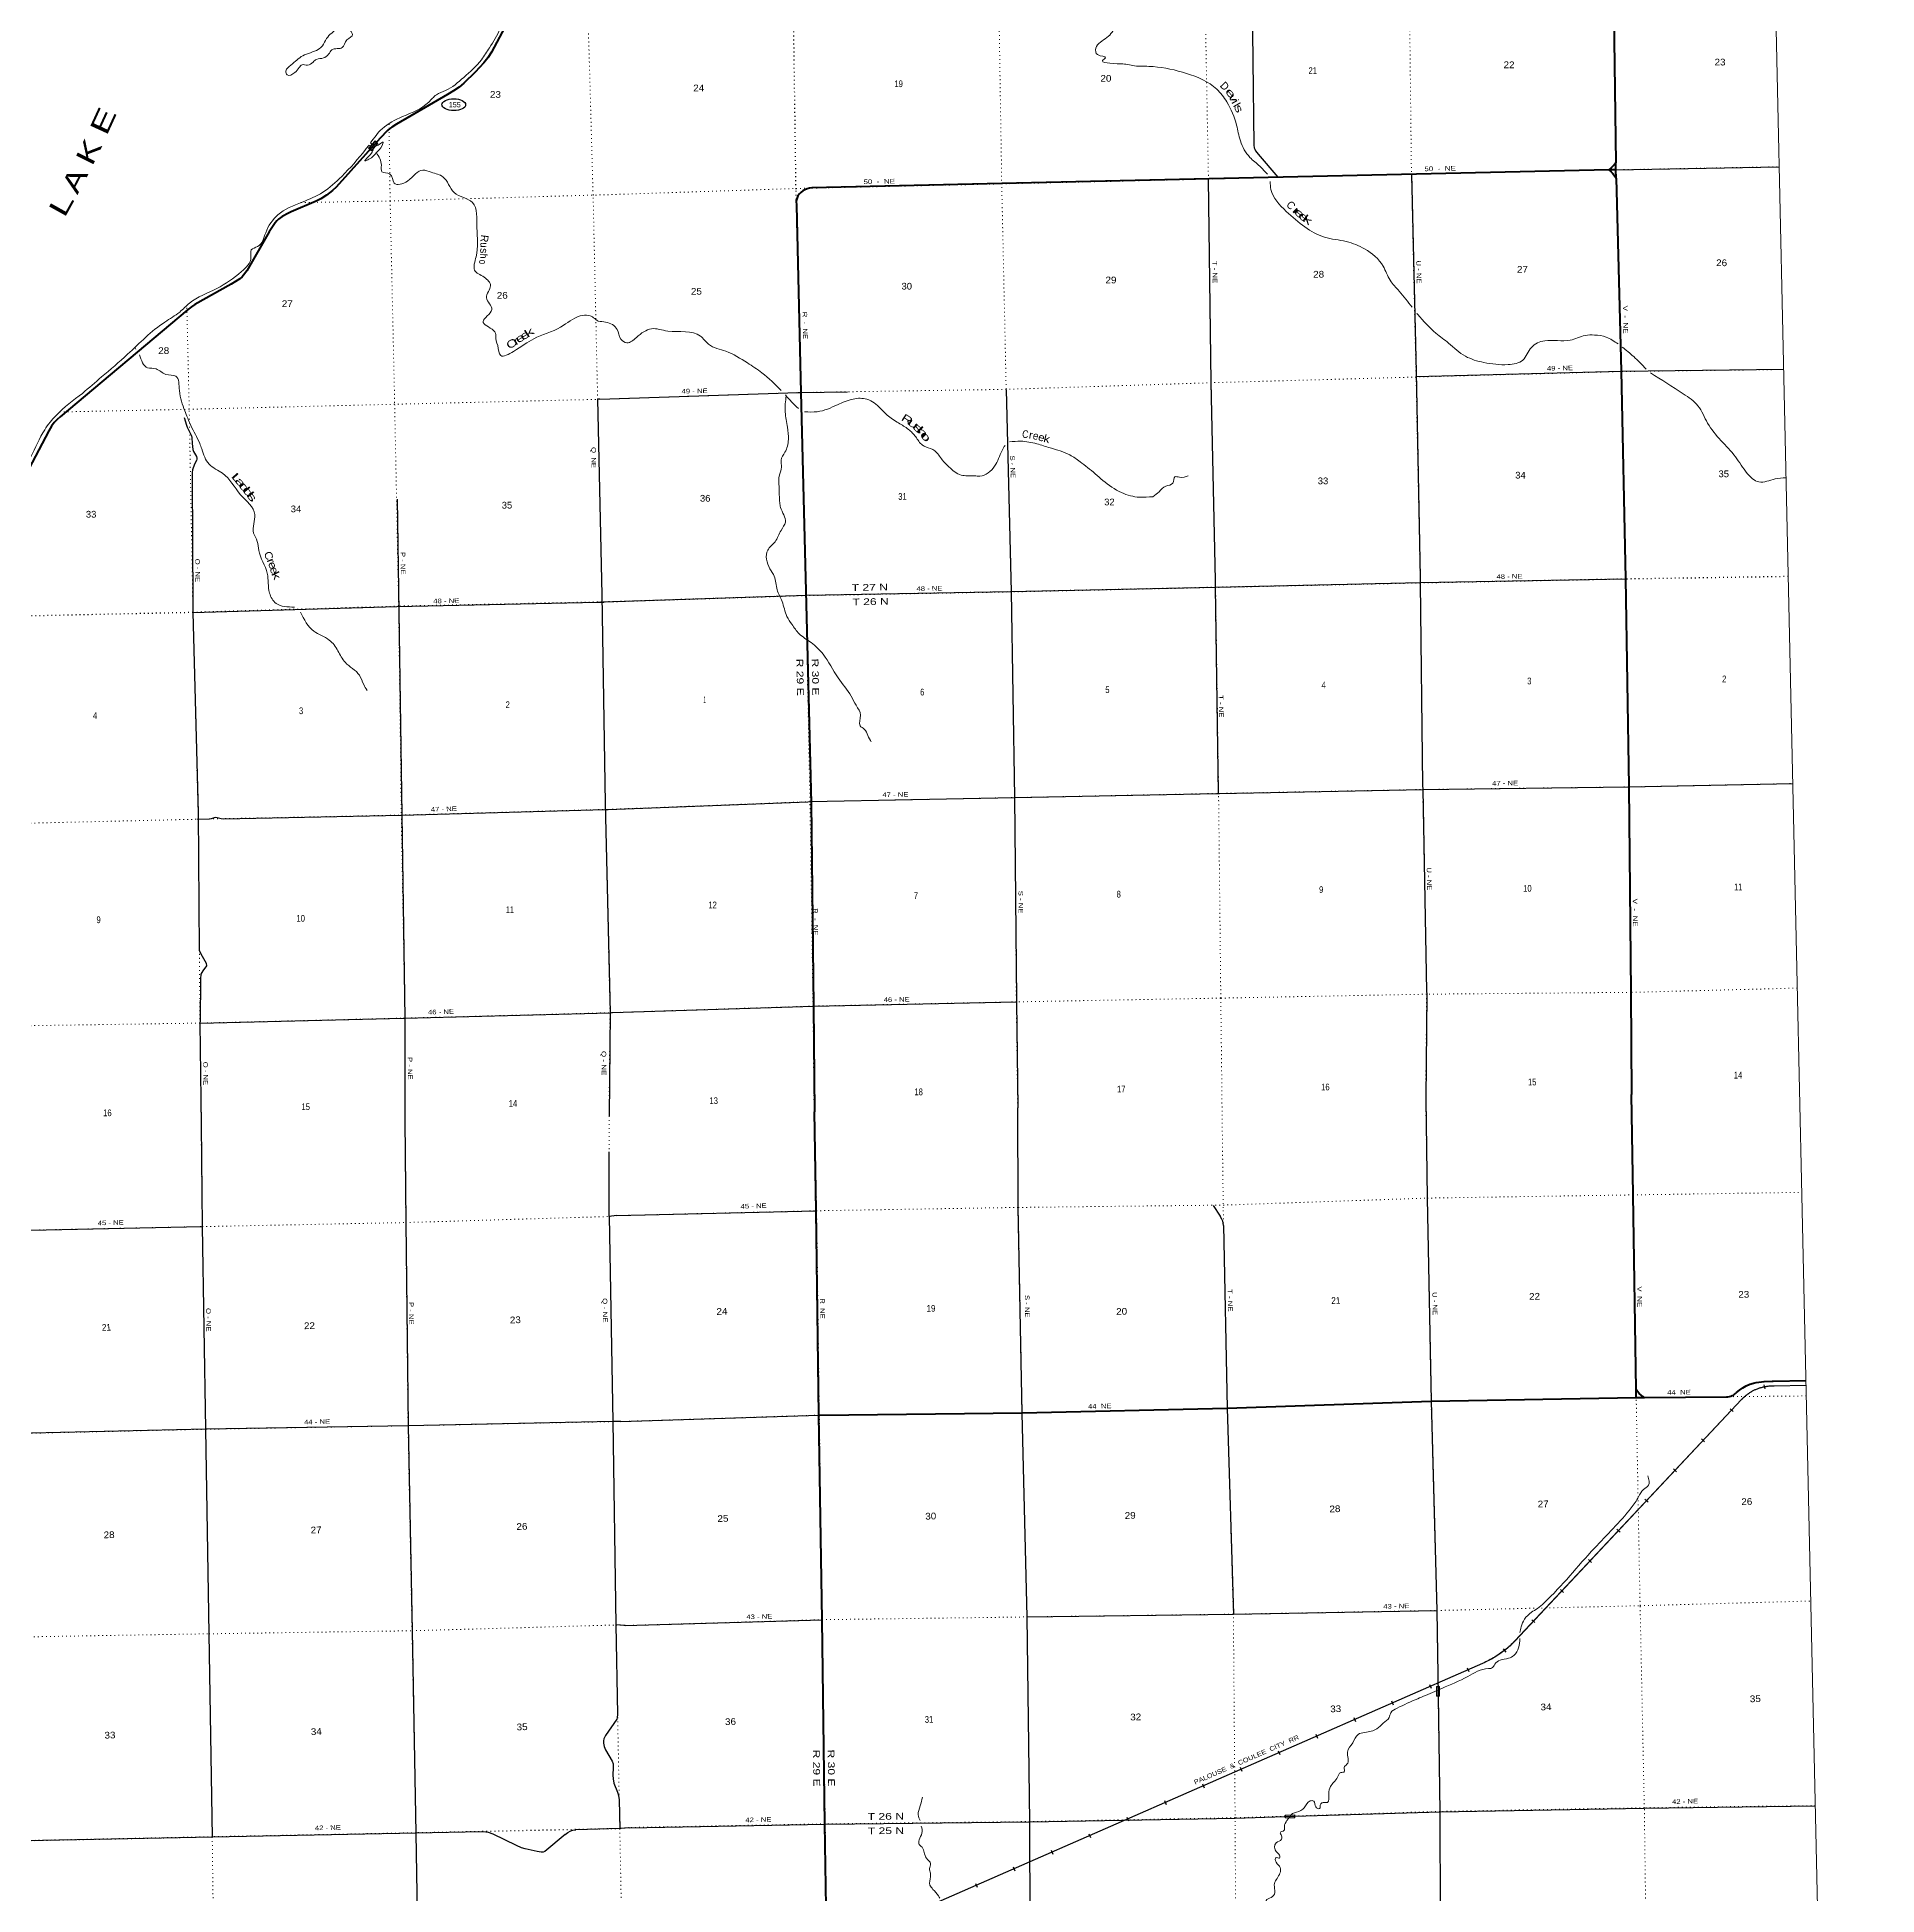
# Model space of a CAD drawing. Header units: feet. Extents: x 246606 to 497223, y 1368 to 189004.
# Drawn here: x 449180 to 497223, y 76200 to 124718 of the extents above; entities that cross this region are included whole.
import ezdxf
from ezdxf.enums import TextEntityAlignment as Align

# ---------------------------------------------------------------- set-up
doc = ezdxf.new("R2010")
doc.units = ezdxf.units.FT
doc.header["$LTSCALE"] = 70
doc.linetypes.add('DOTTED', pattern=[1.5, 0.3, -1.2])
for name, color, linetype, lineweight in [('17', 7, 'Continuous', 25), ('23', 7, 'Continuous', 70), ('26', 7, 'Continuous', 40), ('29', 7, 'Continuous', 25), ('30', 7, 'Continuous', 25), ('31', 7, 'Continuous', 13), ('34', 7, 'Continuous', 25), ('39', 7, 'Continuous', 13), ('4', 7, 'Continuous', 13), ('59', 7, 'Continuous', 13), ('6', 7, 'DOTTED', 25), ('7', 7, 'DOTTED', 13)]:
    doc.layers.add(name, color=color, linetype=linetype, lineweight=lineweight)
doc.layers.add('27', color=7, linetype='Continuous')
doc.layers.add('41', color=7, linetype='Continuous')

msp = doc.modelspace()

# ---------------------------------------------------------------- linework, layer by layer
at = {"layer": '17'}
msp.add_ellipse((460060.16, 122953.32), major_axis=(309.24, -1), ratio=0.500121, dxfattribs=at)
at = {"layer": '23'}
msp.add_lwpolyline([(463586.09, 129107.39), (461048.05, 124326.45), (460948.04, 124173.79), (460840.4, 124045.48), (460621.85, 123802.6), (460325.59, 123517.66), (460197.04, 123409.6), (460051.64, 123319.97), (459892.44, 123223.66), (458559.8, 122443.21), (458445.27, 122368.67), (458390.1, 122330.96), (458325.9, 122276.04), (458137, 122079.43), (456991.16, 120803.35), (456890.74, 120709.45), (456737.63, 120594.01), (456591.61, 120499.3), (456468.9, 120434.76), (455811.71, 120153.99), (455691.04, 120098.09), (455629.78, 120063.87), (455578.48, 120031.84), (455484.2, 119964.36), (455440.44, 119922.17), (455392.59, 119864.33), (455242.37, 119631.02), (454655.38, 118615.4), (454571.69, 118503.62), (454536.69, 118462.23), (454470.31, 118409.57), (454245.61, 118265.42), (453297.51, 117732.11), (453206.52, 117672.55), (453093.01, 117586.38), (449782.22, 114804), (449698.15, 114728.8), (449626.24, 114651.27), (449554.95, 114553.67), (449483.79, 114432.26), (441625.37, 99527.38)], dxfattribs=at)
at = {"layer": '26'}
for p, q in [((490397.12, 121255.82), (490225.28, 121250.75)), ((490800.81, 99770.86), (490812.2, 97107.27)), ((469451.38, 99412.24), (469477.96, 96648.19)), ((490938.8, 89186.21), (491153.64, 89188.32))]:
    msp.add_line(p, q, dxfattribs=at)
for points in [[(494438.56, 131966.95), (490463.43, 131874.89), (490397.15, 131873.67), (490366.46, 131869.98), (490334.38, 131860.88), (490303.56, 131842.97), (490283.93, 131824.55), (490270.73, 131808.58), (490250.62, 131762.41), (490246.18, 131711.56), (490247.41, 131615.77), (490333.91, 126567.12), (490408.15, 121438.05)], [(490408.15, 121438.05), (490359.08, 121385.08), (490321.08, 121339.45), (490286.88, 121303.95), (490225.28, 121250.75)], [(490418.6, 121032.77), (490410, 121256.89), (490408.15, 121438.05)], [(490225.28, 121250.75), (474375.21, 120892.72), (469414.61, 120778.72), (469352.09, 120770.89), (469288.07, 120752.66), (469228.39, 120730.47), (469175.37, 120702.68), (469124.88, 120664.79), (469084.48, 120624.37), (469046.61, 120573.85), (469015.85, 120496.58), (469003.7, 120439.96), (469009.2, 120321.89), (469126.55, 115436.91), (469393.46, 104723.39), (469451.38, 99412.24)], [(490225.28, 121250.75), (490286.88, 121203.82), (490321.08, 121163.25), (490352.75, 121121.42), (490418.6, 121032.77)], [(490418.6, 121032.77), (490544.1, 115997.74), (490662.55, 110579.57), (490745.38, 105144.19), (490800.81, 99770.86)], [(490935.48, 89397.37), (490855.62, 94480.83), (490812.23, 97105.7)], [(469596.48, 88729.35), (469526.26, 94066.65), (469477.96, 96648.19)], [(490938.8, 89186.21), (490938.41, 89211.21), (490935.48, 89397.37)], [(491153.64, 89188.32), (491127.76, 89204.42), (491124.39, 89206.52), (491069.61, 89246.83), (491019.34, 89292.65), (490974.14, 89343.47), (490952.43, 89373.74), (490935.48, 89397.37)], [(491153.64, 89188.32), (493298.04, 89209.43), (493334.99, 89210.87), (493371.58, 89216.15), (493407.42, 89225.23), (493442.12, 89238.01), (493475.29, 89254.35), (493506.57, 89274.06), (493535.62, 89296.93), (493556.97, 89317.27), (493635.1, 89385.11), (493719.89, 89444.41), (493810.42, 89494.52), (493905.69, 89534.9), (494004.66, 89565.09), (494068.34, 89578.72), (494278.8, 89609.97), (494491.37, 89619.04), (494519.48, 89618.57), (495375.52, 89636.35)], [(469596.48, 88729.35), (469621.48, 88729.62), (474903.35, 88786.84), (480258.78, 88912.18), (485582.56, 89091.1), (490938.8, 89186.21)], [(469800.86, 74811), (469751.28, 78045.05), (469676.93, 83386.27), (469596.48, 88729.35)]]:
    msp.add_lwpolyline(points, dxfattribs=at)
at = {"layer": '29'}
for p, q in [((490397.12, 121255.82), (494666.91, 121330.43)), ((479889.52, 94203.16), (480073.38, 93926.2)), ((464311.8, 93940.03), (469526.26, 94066.65)), ((464422.77, 88562.41), (469596.48, 88729.35)), ((464532.75, 83233.07), (464294.22, 83248.04)), ((464532.75, 83233.07), (469676.93, 83386.27))]:
    msp.add_line(p, q, dxfattribs=at)
for points in [[(480898.61, 126325.53), (480954.95, 121894.17), (480965.4, 121828.56), (480976.77, 121795.71), (480994.82, 121752.85), (481065.88, 121661.97), (481575.81, 121057.27)], [(480032.68, 104965.82), (479954.11, 110353.13), (479952.89, 110533.64), (479840, 115696), (479770.13, 121015.91)], [(485068.91, 121144.1), (485191.84, 115970.13), (485296, 110615.03), (485299.68, 110460.29), (485360.45, 105179.71), (485363.39, 105068.04), (485465.39, 99802.15), (485467.66, 99723.09), (485441.87, 96985.91)], [(494789.36, 116036.69), (490550.23, 115985.46), (485194.72, 115842.72)], [(474485.64, 115519.16), (474615.7, 110228.86), (474706.51, 104865.34), (474753.15, 99580.41), (474751.78, 99522.31), (474786.71, 96757.72)], [(463872.38, 115259.85), (463816.4, 115259.06), (463928.52, 110156.16), (464016.86, 104705.14), (464142.62, 99243.66), (464114.28, 96540.65)], [(463871.37, 115260), (469040.49, 115435.06), (469126.55, 115436.91), (470342.48, 115453.48)], [(453018.9, 114786.3), (453082.02, 114581.35), (453097.8, 114532.17), (453208.25, 114306.97), (453218.62, 114265.91), (453227.44, 114101.86), (453245.94, 113952.57), (453264.77, 113897.17), (453340.73, 113761.87), (453351.02, 113724.4), (453351.02, 113700.22), (453338.41, 113662.37), (453291.03, 113569.29), (453237.53, 113418.43), (453227.91, 113348.2), (453229.38, 113207.18), (453245.87, 109923.49), (453249.56, 109690.61), (453386.91, 104466.97), (453413.38, 100866.47), (453491.7, 100717.12), (453593.09, 100532.02), (453600.93, 100459.65), (453503.17, 100334.5), (453452.95, 100244.69), (453443.84, 100123.57), (453432.76, 99015.09), (453431.31, 98967.83), (453461.23, 96323.41)], [(458584.16, 112654.1), (458784.07, 99097.98), (458781.71, 96431.27)], [(490662.03, 110564.13), (485296, 110462.75), (479954.36, 110345.25), (474615.7, 110228.86), (469271.21, 110133.25), (463981.17, 109962.36)], [(453248.51, 109691.34), (458569.81, 109849.92), (463817.83, 109961.06), (463981.19, 109961.43)], [(464092.88, 104548.8), (469304.35, 104750.35), (469369.39, 104752.81), (474711.42, 104859.2), (479992.75, 104966.15), (480060.25, 104967.38), (485372.72, 105067.96), (490747.83, 105138.05), (495026.58, 105221.95)], [(453388.18, 104294.32), (453684.5, 104299.85), (453733.07, 104310.29), (453810.56, 104341.01), (453842.35, 104343.93), (453880.18, 104339.73), (453981.05, 104314.49), (454049.43, 104306.15), (458702.38, 104402.09), (464001.64, 104544.99), (464092.88, 104548.8)], [(464202.38, 99242.29), (469451.38, 99412.24), (474751.78, 99522.31)], [(453431.31, 98967.83), (458740.89, 99097.03), (458784.16, 99097.98), (464140.82, 99240.31), (464202.38, 99242.29)], [(475408.5, 56650.98), (475370.92, 56726.26), (475352.2, 56780.19), (475340.22, 56834.88), (475336.48, 56918.78), (475259.02, 62154.9), (475214.98, 67492.9), (475119.12, 72809.35), (475100.39, 78105.69), (475029.74, 83459.11), (474903.56, 88778.79), (474800.1, 94153.51), (474786.71, 96757.72)], [(485441.87, 96985.91), (485480.93, 94397.32), (485582.56, 89091.1), (485732.75, 83626.9), (485765.99, 81390.51)], [(453461.23, 96323.41), (453489.94, 93652.65), (453575.92, 88359.54), (453667.35, 83018.2), (453751.73, 77710.94)], [(458781.71, 96431.27), (458805.65, 93758.56), (458865.82, 88452.61), (458969.75, 83097.51), (459071.53, 77814.95), (459112.32, 75186.72)], [(464311.8, 93940.03), (464119.82, 93916.86), (464114.13, 95608.62)], [(445981.28, 93493.24), (448190.45, 93543.17), (453489.94, 93652.65)], [(464119.82, 93916.86), (464213.74, 88559.45), (464294.22, 83248.04), (464337.67, 80922.83)], [(480159.2, 93684.65), (480152.91, 93742.17), (480141.31, 93796.36), (480119.39, 93847.97), (480073.38, 93926.2)], [(480159.2, 93684.65), (480258.78, 88912.18), (480418.85, 83530.91)], [(464422.77, 88562.41), (464213.74, 88559.45), (458865.82, 88452.61), (453575.92, 88359.54), (448274.71, 88239.94), (442910.68, 88132.62), (442724.85, 88136.65)], [(475029.74, 83459.11), (480418.85, 83530.91), (485732.75, 83626.9)], [(485765.99, 81390.51), (485810.88, 78370.46), (485828.45, 72967.23), (485894.69, 67627.8)], [(464337.67, 80922.83), (464330.76, 80820.02), (464318.25, 80787.81), (464025.07, 80365.66), (463980.38, 80276.22), (463966.08, 80222.56), (463967.86, 80165.31), (463983.95, 80072.3), (464017.92, 79986.43), (464196.68, 79693.07), (464223.5, 79617.95), (464225.29, 79528.5), (464210.99, 79328.16), (464218.14, 79227.99), (464239.59, 79113.51), (464339.7, 78884.54), (464364.73, 78798.68), (464375.45, 78684.2), (464395.06, 77929.15)], [(464641.76, 77950.63), (469759.34, 78045.27), (475100.39, 78105.69), (480462.56, 78204.99), (482023.23, 78253.28)], [(482023.23, 78253.28), (485810.88, 78370.46), (491150.96, 78467.15), (495617.48, 78522.13)], [(460785.49, 77847.03), (459071.53, 77814.95), (453751.73, 77710.94), (448448.21, 77601.35), (443113.72, 77517.07), (437998.12, 77388.25)], [(462966.91, 77775.63), (462434.93, 77331.89), (462395.6, 77314), (462345.55, 77314), (462238.29, 77335.47), (461927.23, 77399.86), (461827.12, 77432.06), (461694.83, 77485.73), (461087.01, 77786.24), (460965.45, 77825.6), (460901.09, 77839.91), (460785.49, 77847.03)], [(462966.91, 77775.63), (463040.96, 77829.17), (463100.84, 77861.37), (463142.86, 77879.26), (463169.67, 77886.41), (463246.4, 77901.17)], [(464641.76, 77950.63), (464395.06, 77929.15), (463246.4, 77901.17)]]:
    msp.add_lwpolyline(points, dxfattribs=at)
at = {"layer": '31'}
for p, q in [((485762.3, 81515.48), (485762.69, 81515.48)), ((485798.73, 81640.8), (485800.87, 81390.81)), ((485800.87, 81390.81), (485725.87, 81390.16)), ((481769.8, 78282.63), (482019.67, 78290.58)), ((482019.67, 78290.58), (482022.06, 78215.61))]:
    msp.add_line(p, q, dxfattribs=at)
for points in [[(485725.87, 81390.16), (485723.73, 81640.15), (485798.73, 81640.8)], [(482022.06, 78215.61), (481772.19, 78207.66), (481769.8, 78282.63)]]:
    msp.add_lwpolyline(points, dxfattribs=at)
for points in [[(485731.79, 81632.22), (485790.8, 81632.73), (485792.8, 81398.73), (485733.79, 81398.22)], [(481779.92, 78215.9), (481778.04, 78274.88), (482011.93, 78282.33), (482013.81, 78223.35)]]:
    msp.add_lwpolyline(points, close=True, dxfattribs=at)
at = {"layer": '34'}
for p, q in [((494274.76, 89521.55), (494295.5, 89412.91)), ((493389.66, 88896.68), (493470.32, 88820.99)), ((492644.74, 88106.72), (492725.39, 88031.03)), ((491912.91, 87323.09), (491993.57, 87247.4)), ((491167.99, 86533.14), (491248.64, 86457.44)), ((490436.16, 85749.51), (490516.82, 85673.82)), ((489691.23, 84959.55), (489771.89, 84883.86)), ((488959.41, 84175.93), (489040.06, 84100.23)), ((488214.48, 83385.97), (488295.14, 83310.28)), ((487468.2, 82629.51), (487535.99, 82542.11)), ((486523.02, 82130.86), (486567.44, 82029.56)), ((485542.12, 81697.87), (485586.54, 81596.57)), ((484546.68, 81264.21), (484591.1, 81162.91)), ((483565.78, 80831.22), (483610.2, 80729.92)), ((482570.35, 80397.56), (482614.77, 80296.27)), ((481589.45, 79964.58), (481633.87, 79863.28)), ((479613.12, 79097.93), (479657.54, 78996.63)), ((480594.02, 79530.92), (480638.44, 79429.62)), ((478617.69, 78664.27), (478662.11, 78562.97)), ((477636.79, 78231.29), (477681.21, 78129.99)), ((476641.35, 77797.63), (476685.77, 77696.33)), ((475660.45, 77364.64), (475704.88, 77263.34)), ((474665.02, 76930.98), (474709.44, 76829.68)), ((473684.12, 76497.99), (473728.54, 76396.7))]:
    msp.add_line(p, q, dxfattribs=at)
at = {"layer": '34', "lineweight": 13}
for p, q in [((495370.5, 89507.15), (494540.44, 89487.84)), ((493688.39, 89136.81), (487770.04, 82830.39)), ((486925.45, 82246.06), (464751.47, 72522.5))]:
    msp.add_line(p, q, dxfattribs=at)
at = {"layer": '34'}
msp.add_lwpolyline([(495370.53, 89506.05), (494540.45, 89486.74), (494536.12, 89486.8), (494516.49, 89487.24), (494496.73, 89487.2), (494477.13, 89486.85), (494457.54, 89486.18), (494437.8, 89485.18), (494418.23, 89483.71), (494398.65, 89482.08), (494379.1, 89479.98), (494359.47, 89477.63), (494340.09, 89474.89), (494320.65, 89471.76), (494301.29, 89468.38), (494281.93, 89464.68), (494262.75, 89460.52), (494243.5, 89456.1), (494224.42, 89451.37), (494205.42, 89446.26), (494186.58, 89440.83), (494167.76, 89435.07), (494149.03, 89429.08), (494130.47, 89422.61), (494111.99, 89415.91), (494093.6, 89408.82), (494075.3, 89401.48), (494057.25, 89393.75), (494039.28, 89385.79), (494021.48, 89377.52), (494003.78, 89368.84), (493986.32, 89359.93), (493968.85, 89350.7), (493951.73, 89341.17), (493934.61, 89331.31), (493917.82, 89321.15), (493901.11, 89310.75), (493884.65, 89300.11), (493868.28, 89289.08), (493852.24, 89277.75), (493836.35, 89266.25), (493820.57, 89254.36), (493805.09, 89242.32), (493789.8, 89229.96), (493774.75, 89217.2), (493759.94, 89204.38), (493745.29, 89191.25), (493730.91, 89177.72), (493716.75, 89164.11), (493702.84, 89150.28), (493689.19, 89136.05), (487770.83, 82829.63), (487741.05, 82799.09), (487709.11, 82767.41), (487676.38, 82736.24), (487643.36, 82705.79), (487609.64, 82675.59), (487575.53, 82646.36), (487540.74, 82617.39), (487505.54, 82589.38), (487469.91, 82561.74), (487433.95, 82534.79), (487397.22, 82508.37), (487360.1, 82482.9), (487322.76, 82457.9), (487284.64, 82433.41), (487246.46, 82409.74), (487207.73, 82386.67), (487168.36, 82364.45), (487129.02, 82342.81), (487089.13, 82321.78), (487048.61, 82301.59), (487008.12, 82282), (486967.32, 82263.1), (486925.89, 82245.05), (464753.74, 72524.01)], dxfattribs=at)
at = {"layer": '34', "lineweight": 13}
for centre, radius, start, end in [((494506.62, 88360.33), 1128.02, 88.28191, 136.49973), ((485908.21, 84618.93), 2581.72, 293.20466, 316.15022)]:
    msp.add_arc(centre, radius, start, end, dxfattribs=at)
at = {"layer": '39'}
for p, q in [((451738.8, 116605.68), (451760.77, 116570.57)), ((485437.43, 81407.1), (485801.27, 81566.15))]:
    msp.add_line(p, q, dxfattribs=at)
for points in [[(465586.63, 131690.88), (466008.85, 131730.32), (466342.57, 131601.56), (466641.2, 131319.24), (466924.65, 131171.96), (467251.74, 130859.58), (467800.25, 130338.98), (467817.23, 129971.96), (467961.48, 129575.58), (468228.45, 129216.38), (468696.22, 128963.5), (469234.3, 128745.4), (469672.13, 128453.98), (470089.96, 128400.45), (470460.92, 128150.92), (470722.6, 127951.04), (470924.66, 127898), (471324.26, 128112.64), (471870.34, 128160.88), (472096.72, 128091.87), (472194.3, 127733.49), (472294.58, 127286.37), (472598.94, 127044.44), (473068.59, 127067.93), (473371.46, 127015.6), (473671.95, 126753.47), (474231, 126432.64), (474657.86, 126254.11), (475174.61, 125926.93), (475577.32, 125744.19), (475924.32, 125464.23), (476557.56, 125454.58), (477152.46, 125448.7), (477321.14, 125022.24), (477115.9, 124708.11), (476829.74, 124427.71), (476871.37, 124260.58), (477079.69, 124181.36), (477001.65, 124104.15), (477191.73, 124034.89), (477530.64, 124017.11), (477887.99, 123961.14)], [(457477.42, 131154.29), (457453.44, 131087.83), (457373.57, 130994.5), (457224.13, 131003.88), (457117.19, 131005.96), (457014.6, 130883.03), (456991.29, 130620.34), (456849.08, 130351.43), (456646.74, 130170.19), (456362.92, 130138.78), (456261.22, 130076.39), (456256.86, 129878.6), (456343.36, 129783.35), (456424.75, 129853.43), (456536.34, 129926.08), (456610.34, 129959.71), (456525.75, 129845.19), (456483.13, 129751.61), (456617.11, 129598.71), (456886.07, 129238.47), (456957.94, 128955.32), (456896.67, 128780.7), (456974, 128636.85), (457153.73, 128410.15), (457294.19, 128126.24), (457411.09, 128023.47), (457425, 127604.09), (457464.1, 126916.85), (457331.53, 126133.67), (457214.07, 125728.03), (457135.51, 125399.76), (457008.46, 124967.72), (456737.51, 124680.32), (456632.07, 124494.8), (456518.91, 124397.91), (456116.57, 124233.19), (455806.47, 123989.46), (455676.3, 123831.74), (455708.44, 123731.45), (455906.96, 123793.59), (456025.56, 123922.86), (456096.79, 123996.79), (456238.2, 123985.25), (456387.92, 124068.69), (456471.36, 124136.79), (456658.24, 124174.5), (456789.54, 124271.73), (456876.15, 124386.29), (457149.32, 124447.77), (457270.63, 124647.7), (457417.31, 124785.55), (457360.82, 124893.46), (457353.41, 124965.96), (457507.77, 125017.2)], [(457507.77, 125017.2), (457689.33, 125123.41), (457803.44, 125276.8), (457727.51, 125346.03), (457476.04, 125311.17), (457469.81, 125428.07), (457531.84, 125562.35), (457554.15, 125663.63), (457559.23, 125823.11), (457414.68, 126002.03), (457493.46, 126211.27), (457595.24, 126269.62), (457700, 126168.65), (457869.55, 126054.74), (458132.57, 125904.2), (458322.79, 125871.36), (458374.04, 125934.84), (458374.32, 126027.65), (458403.96, 126060.47), (458498.13, 126094.47), (458456.06, 126186.51), (458249.56, 126227.12), (458145.1, 126311.96), (458281.95, 126328.58), (458467.96, 126412.68), (458356.9, 126634.59), (458141.9, 126913.1), (458052.74, 127042.61), (458065.12, 127135.64), (458190.84, 126992.68), (458454.9, 126678.75), (458559.36, 126593.91), (458579.24, 126717.33), (458435.55, 127065.75), (458445.36, 127295.92), (458497.08, 127442.12), (458561.85, 127322.26), (458653.76, 126938.6), (458765.46, 126682.41), (458900, 126499.26), (458965.55, 126445.99), (458999.39, 126577.74), (458910.93, 126884.8), (458848.21, 127002.68), (458969.67, 126871.75), (459147.32, 126755.97), (459577.89, 126618.52), (459634.87, 126464.28), (459674.84, 126376.24), (459712.14, 126215.53), (459843.99, 126068.64), (459869.23, 126228.49), (459997.94, 126249), (460277.23, 125983.76), (460580.89, 125924.76), (460591.88, 125876.54), (460343.26, 125904.27), (460077.18, 125895.37), (460065.79, 125749.91), (460327.03, 125694.16), (460667.42, 125720.56), (460835.39, 125475.48), (461120.27, 125127.63), (461226.26, 125175.97), (461271.91, 125108.21), (461261.94, 124934.62), (460989.27, 124442.64), (460783.66, 124129.56), (460318.6, 123668.47), (459847.03, 123322.93), (459605.05, 123211.58), (459406.93, 123020.34), (458720.14, 122642.62), (458189.53, 122326.26), (457888.36, 121960.47)], [(481306.65, 121137.9), (481106.49, 121349.36), (480852.65, 121577.54), (480601.25, 122009.47), (480501.24, 122422.29), (480246.48, 123025.67), (479985.77, 123358.69), (479194.12, 123770.66), (478323.64, 123948.08), (477887.99, 123961.14)], [(457839.57, 121891.27), (457753.97, 121781.65), (457133.75, 121080.34), (456639.24, 120667.81), (456097.45, 120409.75), (455466.32, 120075.42), (455148.25, 119611.64), (454937.17, 119250.69), (454771.44, 119160.91), (454763.82, 118967.17), (454517.97, 118595.95), (453872.55, 118153.9), (453159.62, 117771.67), (452901.76, 117538.98), (452515.35, 117277.71), (451542.75, 116436.81), (450864.04, 115843.37), (450363.77, 115414.59)], [(457840.23, 121893.31), (457958.13, 121807.21), (457741.34, 121485.19), (457841.44, 121527.04), (457967.07, 121617.13), (458028.07, 121685.79), (458188.33, 121889.95), (458219.62, 121977.17), (458018.54, 121871.22), (457889.39, 121961.95)], [(458039.15, 121696.52), (458169.1, 121371.63), (458184.33, 121204.46), (458391.25, 121141.67), (458504.55, 120907.69), (458850.5, 120960.42), (459250.54, 121248.16), (459473.55, 121187.68), (459778.31, 121070.19), (460070.36, 120661.95), (460545.24, 120400.29), (460664.5, 119740.74), (460642.46, 118979.76), (460604.6, 118632.06), (460854.11, 118449), (461019.65, 118226.07), (460914.57, 117913.46), (461051.49, 117603.26), (460823.34, 117292.43), (461100.12, 117053.38), (461161.49, 116914.35), (461159.41, 116903.15), (461206.22, 116665.95), (461285.77, 116403.12), (461618.64, 116508.06), (462150.96, 116840.58), (462851.17, 117147.94), (463358.08, 117437.63), (463583.72, 117451.85), (463829.46, 117296.62)], [(485084, 117663.5), (484751.54, 118082.98), (484513.39, 118367.75), (484329.04, 118735.6), (483845.59, 119188.08), (483368.22, 119378.36), (482794.61, 119497.36), (482288.45, 119760.06), (481799.3, 120168.12), (481399.58, 120742.23), (481380, 120946.58)], [(490464.03, 116704.68), (490154.93, 116882.58), (489850.01, 116938.92), (489606.13, 116925.1), (489213.87, 116803.31), (488550.57, 116788.53), (488201.07, 116614.6), (487977.81, 116284.21), (487591.57, 116166.5), (486957.96, 116222.54), (486478.8, 116384.57), (486038.56, 116726.41), (485709.86, 116986.32), (485234.18, 117477.19), (485207.32, 117510.01)], [(463829.46, 117296.62), (464204.65, 117209.58), (464324.6, 117085.36), (464421.33, 116833.89), (464579.38, 116736.16), (464830.35, 116875.11), (465223.81, 117101.8), (465645.71, 117042.25), (466501.71, 116911.12), (466713.1, 116696.77), (467166.21, 116514.39), (467727.14, 116209.71), (468106.23, 115952.17), (468606.52, 115487.41)], [(491199.32, 116049.72), (490872.72, 116375.27), (490575.53, 116623.32)], [(451851.74, 116425.21), (452065.74, 116083.22), (452284.11, 116054.94), (452541.01, 115908.33), (452800.01, 115864.64), (452893.82, 115487.07), (453036.84, 114959.1), (453193.31, 114574.6), (453423.92, 114108.75), (453477.08, 113962.45), (453670.11, 113564.5), (454023.51, 113326.85), (454493.87, 112768.54), (454862.64, 112248.73), (454833.44, 111761.99), (454928.18, 111549.87), (454966.88, 111314.53), (455189.9, 110715.39), (455247.97, 110199.98), (455420.43, 109930.78), (455898.83, 109834.67)], [(494850.4, 113207.58), (494567.63, 113179.84), (494140.77, 113100.17), (493840.58, 113323.98), (493528.68, 113757.5), (492803.94, 114637.95), (492552.39, 115090.05), (492168.81, 115406.07), (491314.27, 115947.96)], [(450363.77, 115414.59), (449674.64, 114839.11), (449377.04, 114466.49), (449015.19, 113755.78), (448559, 112912.21), (448396.52, 112648.99), (448214.13, 112587.15), (448046.49, 112491.28), (447943.25, 112295.72), (447760.58, 112141.07), (447519.21, 111997.45), (447403.42, 111825.86), (447357.93, 111669.69), (447172.84, 111644.11), (447021.68, 111530.39), (446925.69, 111486.27), (446799.6, 111433.52), (446745.37, 111313.5), (446598.18, 111310.81), (446451.31, 111183.04), (446341.81, 111106.39), (446226.56, 111013.5), (446209.42, 111174.58), (446112.94, 111156.68), (445914, 111116.73), (445703.29, 110951.48), (445500.49, 110794.44), (445194.33, 110663.76), (444936.27, 110334.23), (444672.76, 109972.32), (444377.75, 109569.49), (444186.99, 109200.84), (443928.5, 108786.57), (443444.62, 108237.04), (443325.02, 108053.28), (443237.6, 107767.22), (443170.74, 107675.22), (443127.57, 107396.02), (442984.84, 107262.27), (442894.27, 107036.68), (442710.83, 106815.44), (442643.78, 106733.51), (442533.59, 106586.24), (442360.47, 106137.22), (442231.51, 105914.95), (442135.35, 105771.97), (442079.41, 105635.78), (442035.62, 105388.85), (441920.11, 105310.07), (441859.59, 105095.12), (441794.51, 104908.32), (441709.95, 104684.85), (441631.49, 104566.41), (441639.97, 104544.37), (441409.08, 104271.82), (441408.58, 104191.12), (441365.16, 104139.89), (441346.38, 103957.97), (441264.47, 103593.33), (441011.33, 103108.55), (440878.69, 102652.19), (440831.48, 102372.92), (440806.45, 102094.05), (440702.58, 102039.7), (440690.7, 101920.45), (440814.64, 101872.28), (440743.02, 101711.59), (440749.57, 101469.61), (440695.2, 101141.79), (440704.67, 101067.32), (440565.46, 101068.81), (440467.83, 101004.48), (440498.1, 100896.09), (440519.23, 100737.1), (440392.05, 100742.84), (440188.27, 100638.24), (440132.03, 100518.19), (440216.74, 100410.79), (440263.25, 100296.65), (440171.07, 100264.7), (440165.57, 100127.41), (440208.57, 99878.03), (440078.45, 99825.22), (439901.92, 99773.57), (439801.2, 99658.75), (439652.12, 99541.03), (439811.96, 99299.84), (440027.18, 99332.02), (440053.08, 99241.71), (439897.58, 99144.04), (439653.92, 99014.5)], [(468740.06, 115351.47), (468715.14, 114927.68), (468776.74, 114528.7), (468797.37, 114210.12), (468707.24, 113874.62), (468608, 113672.2), (468619.51, 113488.71), (468566.63, 113288.63), (468555.01, 112969.82), (468572.34, 112558.43), (468593.44, 112437.54), (468719.47, 112051.12), (468606.21, 111836.5), (468449.22, 111540.87), (468257.36, 111319.64), (468317.64, 110831.89), (468430.06, 110637.01), (468505.39, 110286.54), (468632.79, 109982.84), (468760.89, 109588.37), (468887.51, 109383.5), (469083.03, 109134.75), (469389.3, 108906.95), (469704.24, 108600.53), (470094.19, 107986.01), (470440.75, 107504.32), (470567.62, 107267.19), (470682.55, 107009.79), (470672.61, 106733.36), (470780.19, 106643.34), (470872.21, 106478.58), (470962.26, 106309.77)], [(468721.61, 115372.51), (469059.21, 115022.9), (469061.44, 115021.07)], [(469223.09, 114935.04), (469551.91, 114935.61), (470078.8, 115116.85), (470488.99, 115267), (470849.97, 115261.49), (471206.76, 115019.92), (471375.47, 114847.63), (471675.51, 114641.97), (471930.89, 114474.33), (472123.99, 114278.01), (472299.08, 114063.4), (472388.18, 114015.61), (472622.88, 113914.39), (472816.31, 113675.71), (472991.15, 113493.37), (473309.4, 113279.78), (473652.33, 113262.03), (473797.59, 113252.97), (474184.73, 113513.91), (474377.16, 113918.72), (474458.25, 114056.94)], [(474570.34, 114146.57), (474863.22, 114164.22), (475285.19, 114096.6), (475636.89, 113990.15), (476150.5, 113806.18), (476414.01, 113630.52), (476612.81, 113478.62), (477010.66, 113142.53), (477501.14, 112823.24), (477969.91, 112701.48), (478313.44, 112716.37)], [(478313.44, 112716.37), (478478.94, 112846.29), (478657.28, 112990.77), (478836.1, 113072.72), (478891.3, 113234.49), (479012.36, 113225.26), (479237.93, 113259.13)], [(456054.74, 109697.74), (456406.3, 109202.34), (456810, 108971.66), (457035.15, 108689.3), (457222.3, 108390.1), (457595.7, 108053.96), (457707.18, 107809.87), (457796.79, 107656.16)], [(487899.35, 83051.37), (487934.84, 83199.97), (488022.26, 83397.89), (488204.75, 83582.23), (488357.4, 83677.05), (488536.78, 83827.03), (489846.89, 85253.39), (490810.24, 86307.51), (491002.07, 86594.94), (491127.85, 86789.86), (491260.04, 86896.23), (491239.36, 87141.66)], [(485801.27, 81566.15), (485864.11, 81593.62), (486540.68, 81902.42), (487077.24, 82110.36), (487163.62, 82120.74), (487247.58, 82221.79), (487385.7, 82332.36), (487606.09, 82380.6), (487747.19, 82454.95), (487866.83, 82653.74), (487904.02, 82897.19)], [(481870.63, 78207.46), (481962.88, 78321.81), (482068.7, 78358.92), (482271.16, 78475.24), (482423.6, 78652.73), (482516.41, 78649.17), (482570.9, 78495.37), (482668.7, 78455.65), (482699.76, 78575.44), (482765.3, 78611.48), (482878.08, 78614.5), (482912.59, 78831.17), (482953.63, 79029.86), (483136.57, 79272.69), (483225.98, 79396.06), (483316.23, 79412.6), (483309.18, 79525.32), (483383.5, 79609.98), (483399.15, 79928.98), (483535.72, 80172.58), (483677.03, 80390.09), (483850.94, 80443.14), (484164.91, 80534.22), (484332.27, 80681.86), (484487.38, 80835.22), (484530.52, 80955.34), (484692.53, 81076.63)], [(484692.53, 81076.63), (485232.1, 81322.96), (485437.43, 81407.1)], [(472235.29, 78141.99), (472187.33, 78289.77), (472241.55, 78523.09), (472297.94, 78750.43)], [(479053.33, 72910.27), (479164.38, 73093.15), (479278.71, 73188.96), (479462.53, 73474.16), (479544.89, 73484.43), (479675.89, 73635.13), (479811.4, 73767.8), (479939.57, 73948.67), (480053.14, 74072.69), (480212.37, 74147.53), (480295.66, 74198.15), (480347.61, 74290.28), (480476.17, 74305.82), (480475.89, 74467.11), (480498.46, 74602.81), (480553.41, 74733.33), (480680.92, 74863.77), (480694.79, 75023.43), (480881.06, 75066.73), (481011.93, 75146.86), (480942.48, 75181.29), (480904.62, 75240.77), (481069.67, 75323.82), (481110.31, 75462.02), (481178.71, 75617.09), (481304.51, 75886.62), (481275.82, 76055.22), (481402.88, 76127.18), (481502.14, 76258.88), (481486.57, 76464.13), (481620.54, 76729.83), (481650.84, 76877.84), (481566.56, 77014.7), (481516.47, 77154.5), (481534.17, 77171.11), (481625.11, 77161.45), (481625.13, 77236.05), (481536, 77328.43), (481535.95, 77556.27), (481678.53, 77650.82), (481676.05, 77743.51), (481645.59, 77827.38), (481740.91, 77880.34), (481752.37, 77979.44), (481818.54, 78142.52), (481870.63, 78207.46)], [(472752.76, 76112.14), (472719.63, 76170.77), (472573.91, 76344.3), (472494.31, 76457.1), (472508.68, 76673.23), (472510.23, 76766.02), (472484.9, 76884.31), (472511.66, 77014.07), (472400.99, 77158.29), (472288.56, 77443.61), (472214.01, 77518.24), (472210.83, 77637.11), (472286.7, 77814.56), (472267.37, 77998.33)]]:
    msp.add_spline(points, degree=3, dxfattribs=at)
at = {"layer": '4'}
msp.add_lwpolyline([(246606.45, 184933.96), (277430.77, 185294.38), (308254.57, 185697.19), (339077.78, 186142.4), (369900.35, 186630.01), (400722.22, 187160.02), (431543.33, 187732.43), (462363.63, 188347.22), (493183.04, 189004.41), (497222.97, 5471.78), (466151.09, 4809.2), (435078.34, 4189.37), (404004.75, 3612.28), (372930.4, 3077.93), (341855.35, 2586.32), (310779.64, 2137.47), (279703.36, 1731.35), (248626.54, 1367.98)], close=True, dxfattribs=at)
at = {"layer": '59'}
msp.add_line((457957.84, 121879.53), (457958.13, 121879.27), dxfattribs=at)
for points in [[(458080.68, 121936.87), (457912.78, 121751.66), (457834.99, 121822.17), (458002.9, 122007.39)], [(457846.29, 121822.72), (458003.45, 121996.08), (458069.38, 121936.31), (457912.22, 121762.95)]]:
    msp.add_lwpolyline(points, close=True, dxfattribs=at)
at = {"layer": '6'}
for points in [[(469477.96, 96648.19), (469451.38, 99412.24), (469369.34, 104751.29), (469264.78, 110132.55), (469126.55, 115436.91), (468998.34, 120749.42), (468922.87, 126021.95), (468799.13, 131278), (468719.48, 135978.18)], [(494908.23, 110629.95), (490662.03, 110564.13), (485299.07, 110461.69), (479954.36, 110345.25), (474615.7, 110228.86), (469264.78, 110132.55), (463981.17, 109962.36)], [(463981.17, 109962.36), (463922.47, 109962.92), (458618.98, 109850.05), (453248.51, 109691.34), (447978.03, 109578.83), (444323.49, 109481.86)], [(469477.96, 96648.19), (469526.26, 94066.65), (469596.48, 88729.35), (469676.93, 83386.27), (469751.28, 78045.05), (469771.46, 76728.51)], [(481768.61, 78245.4), (480462.56, 78204.99), (475100.39, 78105.69), (469751.28, 78045.05), (464641.76, 77950.63)], [(495617.48, 78522.13), (491150.96, 78467.15), (485810.88, 78370.46), (482023.21, 78253.27)], [(464641.76, 77950.63), (464395.06, 77929.15), (459071.53, 77814.95), (453751.73, 77710.94), (448448.21, 77601.35), (443113.72, 77517.07), (437794.82, 77382.84), (433669.94, 77315.28)]]:
    msp.add_lwpolyline(points, dxfattribs=at)
at = {"layer": '7'}
for points in [[(484748.72, 142889.27), (484759.04, 142367.87), (484833.34, 137035.53), (484913.12, 131728.74), (485008.66, 126468.45), (485068.91, 121155.15), (485190.5, 115840.9), (485299.07, 110461.69), (485363.39, 105068.04), (485467.66, 99723.09), (485441.87, 96985.91)], [(490812.2, 97107.27), (490800.81, 99770.86), (490744.77, 105136.32), (490662.07, 110560.1), (490545.07, 115985.64), (490411.42, 121219.44), (490333.43, 126556.5), (490241.51, 131869.26), (490133.44, 137183.93), (490115.64, 142559.75), (490103.77, 143005.51)], [(480121.71, 96872.95), (480090.58, 99620.55), (480032.68, 104965.82), (479954.36, 110345.25), (479840, 115694.77), (479768.32, 120994.96), (479668.44, 126293.54), (479550.34, 131602.09), (479494.97, 136882.83), (479494.56, 136925.34)], [(474174.22, 135318.78), (474221.57, 131509.97), (474285.72, 126138.51), (474368.94, 120906.38), (474485.64, 115519.16), (474615.7, 110228.86), (474708.08, 104857.6), (474751.78, 99522.31), (474786.71, 96757.72)], [(464114.28, 96540.65), (464140.82, 99240.31), (464017.94, 104553.68), (463933.55, 109967.85), (463816.51, 115255.05), (463698.32, 120593.11), (463549.2, 125860), (463498.7, 129407.55)], [(458369.08, 122450.35), (458398.35, 120439.72), (458516.01, 115129.89), (458621.3, 109833.96), (458688.72, 104406.2), (458784.16, 99097.98), (458781.71, 96431.27)], [(463761.79, 120592.84), (468999.95, 120765.25), (474369.1, 120886.21), (479765.78, 121010.64), (485066.4, 121143.34), (490401.07, 121253.66), (494672.64, 121332.93)], [(456068.59, 120395.75), (458398.35, 120439.72), (463690.26, 120592.97), (463761.79, 120592.84)], [(453461.23, 96323.41), (453431.31, 98967.83), (453386.25, 104294.38), (453248.51, 109691.34), (453151.06, 114999.52), (453087.63, 117714.34)], [(494789.21, 116036.68), (490545.07, 115985.64), (485190.5, 115840.9), (479839.99, 115692.14), (474485.64, 115519.16), (469126.55, 115436.91), (463871.37, 115260)], [(463871.37, 115260), (458516.01, 115129.89), (453151.06, 114999.52), (449780.19, 114928.59)], [(464092.88, 104548.8), (469369.34, 104751.29), (474708.08, 104857.6), (480032.68, 104965.82), (485363.39, 105068.04), (490744.77, 105136.32), (495027.24, 105222.91)], [(441356.46, 104060.25), (442704.94, 104115.96), (448061.28, 104167.5), (453355.73, 104292.55), (458688.55, 104400.9), (464010.55, 104547.52), (464094.29, 104550.6)], [(495144.81, 99882.02), (490800.81, 99770.86), (485467.66, 99723.09), (480090.58, 99620.55), (474751.78, 99522.31), (469451.38, 99412.24), (464202.38, 99242.31)], [(464202.38, 99242.31), (464112.62, 99237.77), (458784.16, 99097.98), (453431.31, 98967.83), (448172.32, 98887.81), (442790.22, 98811.6), (440107.11, 98749.04)], [(491451.15, 51225.43), (491435.91, 51766.77), (491377.45, 57116.49), (491299.66, 62435.44), (491260.62, 67737.29), (491220.99, 73061.29), (491150.96, 78467.15), (491039.85, 83750.94), (490938.8, 89186.21), (490855.62, 94480.83), (490812.23, 97105.7)], [(474786.71, 96757.72), (474800.1, 94153.51), (474903.35, 88786.84), (475029.74, 83459.11), (475100.39, 78105.69), (475119.12, 72809.35), (475214.98, 67492.9), (475259.02, 62154.9), (475343.56, 56921.27)], [(480806.26, 50994.96), (480800.54, 51556.44), (480666.36, 56873.88), (480585.48, 62233.08), (480551.66, 67490.7), (480490.81, 72854.47), (480463.36, 78279.34), (480418.85, 83530.91), (480258.78, 88912.18), (480154.45, 94139.96), (480121.71, 96872.95)], [(485441.87, 96985.91), (485480.93, 94397.32), (485582.56, 89091.1), (485732.75, 83626.9), (485765.99, 81390.51)], [(453461.23, 96323.41), (453489.94, 93652.65), (453575.92, 88359.54), (453667.35, 83018.2), (453751.73, 77710.94), (453823.44, 72423.47), (453876.91, 67139.51), (453960, 61808.01), (454072.04, 56451.13), (454157.01, 51123.72), (454167.67, 50442.84)], [(459502.98, 50550.96), (459495.88, 51196.02), (459412.8, 56527.52), (459296.97, 61876.22), (459231.05, 67240.49), (459159.17, 72534), (459071.53, 77814.95), (458969.75, 83097.51), (458865.82, 88452.61), (458806.28, 93832.91), (458781.71, 96431.27)], [(464114.28, 96540.65), (464119.82, 93916.86), (464213.74, 88559.45), (464294.22, 83248.04), (464395.06, 77929.15), (464499.22, 72634.56), (464542.86, 67342.25), (464606.05, 62002.1), (464746.1, 56652.09), (464851.62, 51311.16), (464860.69, 50660.8)], [(464311.8, 93940.03), (469526.26, 94066.65), (474800.1, 94153.51), (480155.25, 94214.31), (485480.93, 94397.32), (490855.62, 94480.83), (495260.77, 94547.27)], [(437813.65, 93333.84), (442872.9, 93431.16), (448190.45, 93543.17), (453489.94, 93652.65), (458805.65, 93758.56), (464119.82, 93916.86), (464311.8, 93940.03)], [(495378.13, 89230.34), (490938.8, 89186.21), (485582.56, 89091.1), (480258.78, 88912.18), (474903.35, 88786.84), (469596.48, 88729.35), (464422.77, 88562.41)], [(464422.77, 88562.41), (464213.74, 88559.45), (458865.82, 88452.61), (453575.92, 88359.54), (448274.71, 88239.94), (442910.68, 88132.62), (437615.21, 88023.27), (433466.5, 87972.3)], [(464532.75, 83233.07), (469676.93, 83386.27), (475029.74, 83459.11), (480418.85, 83530.91), (485732.75, 83626.9), (491039.85, 83750.94), (495498.97, 83873.91)], [(433568.11, 82602.66), (437705.69, 82714.16), (443009.21, 82823.75), (448361.22, 82928.7), (453667.35, 83018.2), (458969.75, 83097.51), (464294.22, 83248.04), (464532.75, 83233.07)], [(485765.99, 81390.51), (485810.88, 78370.46), (485828.45, 72967.23), (485894.69, 67627.8), (485944.12, 62314.14), (486020.16, 56985.06), (486066.53, 51635.02), (486077.37, 51106.77)]]:
    msp.add_lwpolyline(points, dxfattribs=at)

# ---------------------------------------------------------------- texts
at = {"layer": '17', "width": 0.8}
msp.add_text('155', height=140, dxfattribs=at).set_placement((460086.21, 122885.01), align=Align.CENTER)
at = {"layer": '27'}
for s, rotation, width, p in [('50  -  NE', 1.312, 1.3, (485407.32, 121216.44)), ('50  -  NE', 1.312, 1.3, (470760.05, 120879.56)), ('R  -  NE', 271.165, 1.25, (469167.21, 117544.35)), ('V  -  NE', 270.983, 1.3, (490593.28, 117705.15)), ('R  -  NE', 271.165, 1.25, (469439.82, 101966.57)), ('V  -  NE', 270.983, 1.3, (490848.44, 102215.78)), ('R  NE', 270.754, 1.25, (469624.45, 91780.04)), ('V  NE', 270.9, 1.3, (490963.18, 92090.84)), ('44  NE', 0.564, 1.25, (491750.43, 89264.2)), ('44  NE', 1.341, 1.25, (476626.02, 88897.18))]:
    msp.add_text(s, height=120, rotation=rotation, dxfattribs=dict(at, width=width)).set_placement(p)
at = {"layer": '30'}
for s, rotation, width, p in [('T - NE', 270.834, 1.25, (479875.58, 118582.01)), ('U - NE', 271.304, 1.25, (485202.41, 118581.75)), ('49 - NE', 1.004, 1.25, (488949.21, 116014.82)), ('49 - NE', 1.056, 1.25, (466350.21, 115417.22)), ('Q  NE', 270.59, 1.25, (463655.67, 113738.87)), ('S - NE', 272.174, 1.25, (474596.82, 113495.09)), ('P - NE', 270.717, 1.25, (458675.15, 110977.11)), ('O - NE', 270.684, 1.25, (453311.51, 110789.28)), ('48 - NE', 1.278, 1.25, (487631.07, 110574.17)), ('48 - NE', 1.368, 1.25, (472484.95, 110258.79)), ('48 - NE', 1.587, 1.25, (459865.51, 109937.89)), ('T - NE', 270.826, 1.25, (480040.21, 107241.99)), ('47 - NE', 0.57, 1.25, (487516.48, 105174.08)), ('47 - NE', 1.152, 1.25, (471593.79, 104876.45)), ('47 - NE', 1.545, 1.25, (459802.61, 104499.72)), ('U - NE', 270.889, 1.25, (485474.23, 102735.44)), ('S - NE', 270.163, 1.25, (474808.42, 102128.62)), ('46 - NE', 1.111, 1.25, (471627.28, 99523.85)), ('46 - NE', 1.456, 1.25, (459727.2, 99201.05)), ('P - NE', 270.717, 1.25, (458859.88, 97787.09)), ('Q - NE', 270.28, 1.3, (463921.07, 97921.05)), ('O - NE', 270.377, 1.25, (453519.95, 97652.37))]:
    msp.add_text(s, height=120, rotation=rotation, dxfattribs=dict(at, width=width)).set_placement(p, align=Align.CENTER)
for s, rotation, width, p in [('45 - NE', 1.569, 1.25, (467552.37, 94122.63)), ('45 - NE', 1.569, 1.25, (450763.4, 93687.12)), ('Q - NE', 270.817, 1.3, (463947.44, 91783.93)), ('S - NE', 270.817, 1.25, (474973.67, 91865.69)), ('T - NE', 270.817, 1.25, (480270.86, 92014.29)), ('U - NE', 270.817, 1.25, (485617.55, 91939.99)), ('O - NE', 270.817, 1.25, (453590.96, 91524.89)), ('P - NE', 270.817, 1.25, (458888.7, 91684.3)), ('44 - NE', 1.569, 1.25, (456153.45, 88486.85)), ('43 - NE', 1.569, 1.25, (467700.88, 83398.97)), ('43 - NE', 1.569, 1.25, (484335.04, 83671.4)), ('42 - NE', 1.569, 1.25, (491876.91, 78572.11)), ('42 - NE', 1.569, 1.25, (467676.85, 78094.84)), ('42 - NE', 1.569, 1.25, (456433.66, 77886.33))]:
    msp.add_text(s, height=120, rotation=rotation, dxfattribs=dict(at, width=width)).set_placement(p)
at = {"layer": '34', "width": 1.2}
msp.add_text('PALOUSE  &  COULEE  CITY  RR', height=120, rotation=23.678, dxfattribs=at).set_placement((479421.34, 79078.93))
at = {"layer": '41'}
for s, rotation, p in [('D', 314.685, (480120.42, 123370.27)), ('C', 313.197, (481850, 120258.4)), ('R', 263.215, (460762.8, 119468.91)), ('s', 267.829, (460750.86, 119142.36)), ('e', 346.868, (475238.06, 114208.49))]:
    msp.add_text(s, height=200, rotation=rotation, dxfattribs=at).set_placement(p, align=Align.CENTER)
for s, height, rotation, width, p in [('e', 200, 309.467, 1.8, (480271.87, 123192.08)), ('v', 200, 299.733, 1.6, (480328.21, 123084.22)), ('E', 500, 65.342, 1.5, (451129.4, 122426.13)), ('i', 200, 298.642, 1.25, (480380.73, 122986.83)), ('l', 200, 299.642, 1.2, (480423.05, 122901.63)), ('s', 200, 294.836, 1.55, (480469.02, 122813.44)), ('K', 500, 63.526, 1.4, (450753.11, 121612.42)), ('A', 500, 62.379, 1.4, (450374.17, 120864.87)), ('L', 500, 60.895, 1.5, (450026.81, 120223.8)), ('r', 200, 316.004, 2.2, (482004.44, 120108.72)), ('e', 200, 319.105, 1.85, (482084.06, 120040.8)), ('e', 200, 319.105, 1.85, (482191.42, 119946.82)), ('k', 200, 324.725, 1.85, (482296.97, 119867.59)), ('o', 200, 268.853, 0.75, (460721.22, 118848.58)), ('h', 200, 268.853, 0.8, (460741.6, 119000.57)), ('u', 200, 267.829, 0.9, (460756.55, 119292.65)), ('e', 200, 32.718, 1.55, (461840.35, 116775.85)), ('e', 200, 31.706, 1.55, (461959.7, 116850.48)), ('k', 200, 33.339, 1.8, (462082.7, 116925.1)), ('C', 200, 32.338, 1.4, (461621.21, 116628.05)), ('r', 200, 32.338, 1.75, (461737.76, 116702.2)), ('R', 200, 327.131, 1.5, (471847.03, 114650.2)), ('u', 200, 323.305, 1.85, (471997.8, 114542.7)), ('s', 200, 315.626, 2.3, (472117.69, 114435.83)), ('h', 200, 315.477, 2.1, (472225.64, 114332.37)), ('o', 200, 310.522, 1.85, (472306.82, 114222.97)), ('C', 200, 353.115, 0.85, (474974.57, 114251.5)), ('r', 200, 350.531, 1.05, (475113.77, 114230.28)), ('e', 200, 344.778, 1.1, (475382.37, 114170.86)), ('k', 200, 346.539, 1.2, (475523.07, 114130.75)), ('L', 200, 311.065, 1.95, (454324, 113134.21)), ('a', 200, 309.168, 1.9, (454414.09, 113024.8)), ('d', 200, 309.168, 2, (454512.06, 112904.54)), ('d', 200, 309.168, 2, (454613.51, 112780)), ('s', 200, 307.629, 2, (454704.86, 112658.64)), ('C', 200, 292.26, 1.15, (455134.42, 111139.28)), ('r', 200, 292.26, 1.4, (455193.91, 111003.84)), ('e', 200, 291.605, 1.25, (455236.69, 110890.84)), ('e', 200, 289.485, 1.2, (455277.9, 110760.57)), ('k', 200, 295.2, 1.5, (455332.33, 110615.34))]:
    msp.add_text(s, height=height, rotation=rotation, dxfattribs=dict(at, width=width)).set_placement(p, align=Align.CENTER)
at = {"layer": '6', "width": 1.35}
for s, rotation, p in [('T 27 N', 1.025, (470451.28, 110254.03)), ('T 26 N', 1.031, (470471.57, 109879.4)), ('R 29 E', 271.113, (469008.23, 108483.32)), ('R 30 E', 271.113, (469407.8, 108487.49)), ('R 29 E', 270.798, (469440.38, 79991.62)), ('R 30 E', 270.798, (469824.75, 79994.66)), ('T 26 N', 0.648, (470869.2, 78157.69)), ('T 25 N', 0.648, (470873.51, 77781.7))]:
    msp.add_text(s, height=175, rotation=rotation, dxfattribs=at).set_placement(p)
at = {"layer": '7'}
for s, width, p in [('20', 1.1, (476947.46, 123555.08)), ('21', 0.85, (482380.23, 123756.86)), ('22', 1.1, (487474.63, 123907.84)), ('23', 1.1, (492985.04, 123979.05)), ('23', 1.1, (461004.32, 123134.28)), ('24', 1.1, (466313.63, 123303)), ('19', 0.85, (471567.23, 123413.24)), ('26', 1.1, (493025.87, 118737.41)), ('29', 1.1, (477079.34, 118289)), ('28', 1.1, (482502.44, 118438.26)), ('27', 1.1, (487824.89, 118564.63)), ('26', 1.1, (461183.06, 117887.06)), ('25', 1.1, (466253.3, 117992.62)), ('30', 1.05, (471752.96, 118125.96)), ('27', 1.1, (455568.92, 117669.98)), ('28', 1.1, (452341.88, 116443.84)), ('33', 1.05, (482623, 113041.73)), ('34', 1.05, (487779.86, 113190.11)), ('35', 1.05, (493088.33, 113225.26)), ('35', 1.05, (461312.25, 112407.01)), ('36', 1.05, (466488.84, 112587.97)), ('31', 0.85, (471667.12, 112634.08)), ('32', 1.05, (477044.7, 112491.06)), ('33', 1.05, (450452.97, 112170.72)), ('34', 1.05, (455802.16, 112309.96)), ('5', 0.85, (477074.23, 107587.51)), ('4', 0.85, (482721.37, 107708.1)), ('3', 0.85, (488092.37, 107814.63)), ('2', 0.85, (493181.38, 107868.89)), ('2', 0.85, (461412.52, 107194.82)), ('1', 0.4, (466580.63, 107325.76)), ('6', 0.85, (472239.26, 107525.1)), ('4', 0.85, (450636.1, 106909.91)), ('3', 0.85, (456016.65, 107037.29)), ('7', 0.85, (472073.09, 102210.52)), ('8', 0.85, (477370.02, 102247.95)), ('9', 0.85, (482656.97, 102367.32)), ('10', 0.85, (487987.72, 102399.57)), ('11', 0.65, (493496.82, 102436.84)), ('11', 0.65, (461419.51, 101839.48)), ('12', 0.85, (466709.21, 101966.86)), ('9', 0.85, (450728.35, 101579.27)), ('10', 0.85, (455951.6, 101617.22)), ('14', 0.85, (493488.17, 97520.46)), ('18', 0.85, (472088.94, 97084.83)), ('17', 0.85, (477381.55, 97158.53)), ('16', 0.85, (482710.63, 97210.31)), ('15', 0.85, (488111.69, 97341.26)), ('16', 0.85, (450903.09, 96536.96)), ('15', 0.85, (456081.93, 96696.21)), ('14', 0.85, (461494.13, 96781.05)), ('13', 0.85, (466737.04, 96855.37))]:
    msp.add_text(s, height=175, dxfattribs=dict(at, width=width)).set_placement(p)
for s, rotation, width, p in [('21', 1.535, 0.9, (482979.23, 91634.49)), ('22', 1.535, 1.1, (488143.39, 91740.35)), ('23', 1.535, 1.1, (493606.84, 91792.32)), ('23', 1.663, 1.1, (461527.46, 91125.83)), ('24', 1.535, 1.1, (466922.92, 91347.53)), ('19', 1.535, 0.9, (472408.3, 91425.88)), ('20', 1.535, 1.1, (477360.93, 91347.89)), ('21', 1.663, 0.9, (450874.66, 90932.96)), ('22', 1.663, 1.1, (456150.01, 90973.17)), ('28', 1.535, 1.1, (482929.77, 86190.58)), ('27', 1.535, 1.1, (488368.54, 86319.21)), ('26', 1.535, 1.1, (493686.19, 86380.53)), ('26', 1.663, 1.1, (461699.59, 85731.02)), ('25', 1.535, 1.1, (466948.41, 85939.46)), ('30', 1.535, 1.1, (472375, 86000.42)), ('29', 1.535, 1.1, (477583.21, 86019.29)), ('28', 1.663, 1.1, (450917.79, 85512.78)), ('27', 1.663, 1.1, (456323.85, 85639.38)), ('33', 1.535, 1.1, (482950.78, 80968.06)), ('34', 1.535, 1.1, (488441.52, 81018.22)), ('35', 1.535, 1.1, (493908.59, 81230.79)), ('34', 1.663, 1.1, (456329.03, 80373.29)), ('35', 1.663, 1.1, (461703.92, 80496.38)), ('36', 1.535, 1.1, (467145.5, 80633.43)), ('31', 1.535, 0.85, (472363.04, 80692.34)), ('32', 1.535, 1.1, (477728.1, 80755.16)), ('33', 1.663, 1.1, (450940.12, 80280.57))]:
    msp.add_text(s, height=175, rotation=rotation, dxfattribs=dict(at, width=width)).set_placement(p)

doc.saveas('drawing.dxf')
